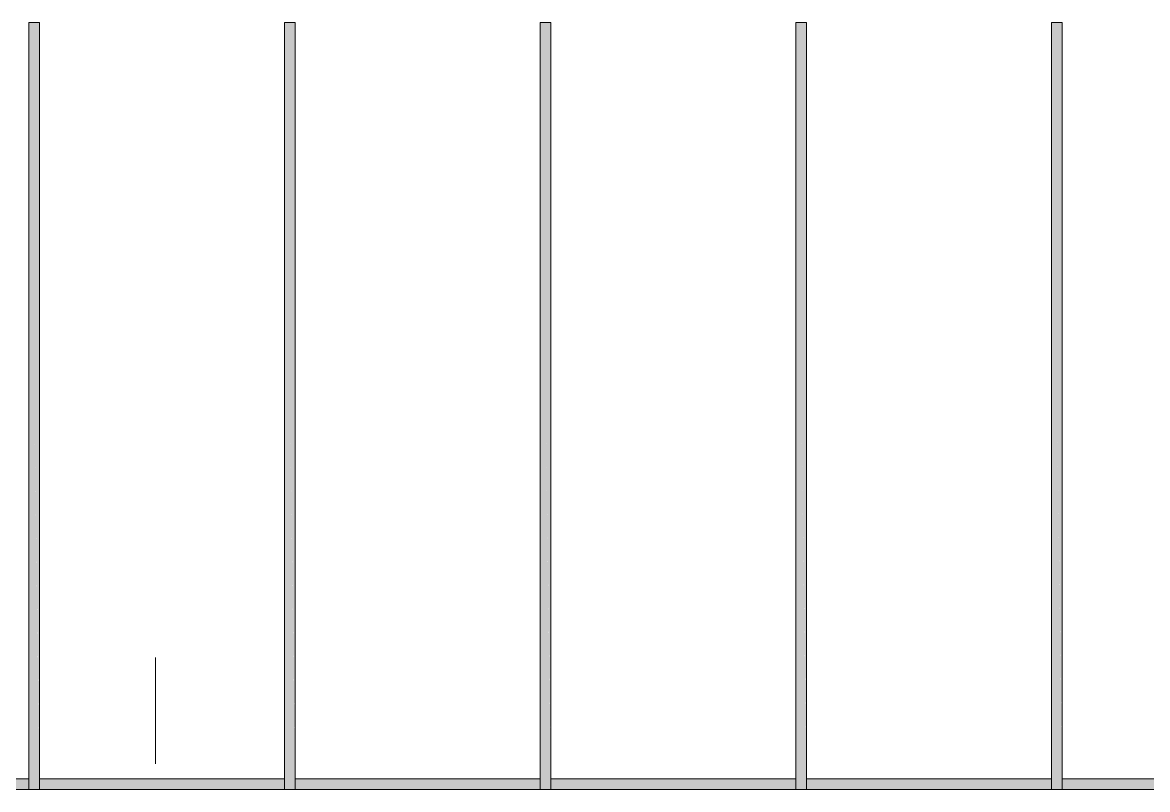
# Model space of a CAD drawing. Header units: inches. Extents: x -4294 to -464, y 9706 to 12475.
# Drawn here: x -3480.7 to -3375.1, y 11856.2 to 11928.2 of the extents above; entities that cross this region are included whole.
import ezdxf

# ---------------------------------------------------------------- set-up
doc = ezdxf.new("R2010")
doc.units = ezdxf.units.IN
doc.header["$MEASUREMENT"] = 0
doc.layers.add('A-DETL-THIN', color=151, linetype='Continuous', lineweight=9)
doc.layers.add('A-GENM', color=5, linetype='Continuous', lineweight=9)

# ---------------------------------------------------------------- blocks, each defined once
blk = doc.blocks.new('Parking_Stall_Multiple - BIKE-1953605-FLOOR PLAN - BASEMENT')
at = {"layer": 'A-GENM'}
h = blk.add_hatch(color=256, dxfattribs=at)
h.paths.add_polyline_path([(1, -97), (72, -97), (36.5, -96.5), (8.96, -96.89)], flags=0)
h.paths.add_polyline_path([(0, -96), (0, -97), (1, -97), (0.5, -96.5)], flags=0)
h.paths.add_polyline_path([(1, -73), (36.5, -72.5), (72, -73), (72, -72), (0, -72)], flags=0)
h.paths.add_polyline_path([(0, -73), (0, -96), (1, -96), (1, -73), (0.04, -73)], flags=0)
h.paths.add_polyline_path([(0, -73), (0.04, -72.96), (0, -72)], flags=0)
h = blk.add_hatch(color=256, dxfattribs=at)
h.paths.add_polyline_path([(1, -121), (72, -121), (36.5, -120.5), (8.96, -120.89)], flags=0)
h.paths.add_polyline_path([(0, -120), (0, -121), (1, -121), (0.5, -120.5)], flags=0)
h.paths.add_polyline_path([(1, -97), (36.5, -96.5), (72, -97), (72, -96), (0, -96)], flags=0)
h.paths.add_polyline_path([(0, -102.8), (0, -120), (1, -120), (1, -97), (0, -97), (0, -98.8)], flags=0)
h = blk.add_hatch(color=256, dxfattribs=at)
h.paths.add_polyline_path([(1, -145), (72, -145), (36.5, -144.5), (8.96, -144.89)], flags=0)
h.paths.add_polyline_path([(0, -144), (0, -145), (1, -145), (0.5, -144.5)], flags=0)
h.paths.add_polyline_path([(1, -121), (36.5, -120.5), (72, -121), (72, -120), (0, -120)], flags=0)
h.paths.add_polyline_path([(0, -121), (0, -144), (1, -144), (1, -121), (0.04, -121)], flags=0)
h.paths.add_polyline_path([(0, -121), (0.04, -120.96), (0, -120)], flags=0)
h = blk.add_hatch(color=256, dxfattribs=at)
h.paths.add_polyline_path([(0, -144), (1, -145), (36.5, -144.5), (72, -145), (72, -144), (8.96, -144)], flags=0)
h.paths.add_polyline_path([(1, -169), (72, -169), (36.5, -168.5), (8.96, -168.89)], flags=0)
h.paths.add_polyline_path([(0, -168), (0, -169), (1, -169), (0.5, -168.5)], flags=0)
h.paths.add_polyline_path([(0, -145), (0, -168), (1, -168), (1, -145), (0.04, -145)], flags=0)
h = blk.add_hatch(color=256, dxfattribs=at)
h.paths.add_polyline_path([(1, -193), (72, -193), (36.5, -192.5), (8.96, -192.89)], flags=0)
h.paths.add_polyline_path([(0, -192), (0, -193), (1, -193), (0.5, -192.5)], flags=0)
h.paths.add_polyline_path([(1, -169), (36.5, -168.5), (72, -169), (72, -168), (0, -168)], flags=0)
h.paths.add_polyline_path([(0, -169), (0, -192), (1, -192), (1, -169), (0.04, -169)], flags=0)
h.paths.add_polyline_path([(0, -169), (0.04, -168.96), (0, -168)], flags=0)
h = blk.add_hatch(color=256, dxfattribs=at)
h.paths.add_polyline_path([(1, -217), (72, -217), (36.5, -216.5), (8.96, -216.89)], flags=0)
h.paths.add_polyline_path([(0, -216), (0, -217), (1, -217), (0.5, -216.5)], flags=0)
h.paths.add_polyline_path([(1, -193), (36.5, -192.5), (72, -193), (72, -192), (0, -192)], flags=0)
h.paths.add_polyline_path([(0, -193), (0, -216), (1, -216), (1, -193), (0.04, -193)], flags=0)
for p, q in [((0, -72), (0, -97)), ((1, -96), (1, -73)), ((72, -96), (0, -96)), ((0, -96), (0, -121)), ((72, -96), (1, -96)), ((72, -97), (72, -96)), ((72, -97), (72, -96)), ((0, -97), (72, -97)), ((1, -120), (1, -97)), ((1, -97), (72, -97)), ((72, -120), (0, -120)), ((0, -120), (0, -145)), ((72, -120), (1, -120)), ((72, -121), (72, -120)), ((72, -121), (72, -120)), ((0, -121), (72, -121)), ((1, -144), (1, -121)), ((1, -121), (72, -121)), ((72, -144), (0, -144)), ((0, -144), (0, -169)), ((72, -144), (1, -144)), ((72, -145), (72, -144)), ((72, -145), (72, -144)), ((0, -145), (72, -145)), ((1, -168), (1, -145)), ((1, -145), (72, -145)), ((72, -168), (0, -168)), ((0, -168), (0, -193)), ((72, -168), (1, -168)), ((72, -169), (72, -168)), ((72, -169), (72, -168)), ((0, -169), (72, -169)), ((1, -192), (1, -169)), ((1, -169), (72, -169)), ((72, -192), (0, -192)), ((0, -192), (0, -217)), ((72, -192), (1, -192)), ((72, -193), (72, -192)), ((72, -193), (72, -192)), ((0, -193), (72, -193)), ((1, -216), (1, -193)), ((1, -193), (72, -193))]:
    blk.add_line(p, q, dxfattribs=at)

msp = doc.modelspace()

# ---------------------------------------------------------------- linework, layer by layer
at = {"layer": 'A-DETL-THIN'}
msp.add_line((-3468.2237, 11868.5894), (-3468.2237, 11858.5894), dxfattribs=at)

# ---------------------------------------------------------------- block references
at = {"layer": 'A-GENM', "rotation": 90.0000000000033}
msp.add_blockref('Parking_Stall_Multiple - BIKE-1953605-FLOOR PLAN - BASEMENT', (-3576.1237, 11856.1894), dxfattribs=at)

doc.saveas('drawing.dxf')
